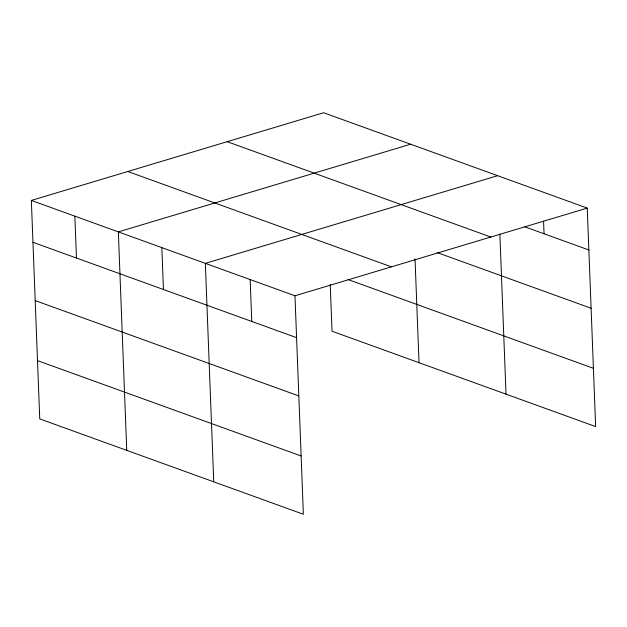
<?xml version="1.0" encoding="UTF-8"?>
<svg xmlns="http://www.w3.org/2000/svg" width="627" height="627" viewBox="0 0 627 627"><rect width="100%" height="100%" fill="white"/><g stroke="black" fill="none" stroke-linecap="round" stroke-linejoin="round"><path stroke-width="0.94" d="M31.35 200.428L294.972 295.779L303.366 514.25L39.744 418.899L31.35 200.428L323.634 112.75L587.256 208.101L595.65 426.572L332.028 331.221L330.233 284.595M410.63 144.218L118.346 231.896L126.74 450.366M497.626 175.685L205.342 263.364L213.736 481.834M294.972 295.779L587.256 208.101M524.846 226.825L588.863 249.985M227.178 141.678L490.8 237.037M437.129 252.563L591.104 308.257M127.806 171.492L391.428 266.851M347.914 279.501L593.408 368.3M32.957 242.304L296.587 337.663M35.198 300.584L298.82 395.935M37.502 360.619L301.125 455.978M543.562 221.112L544.048 233.769M499.868 234.075L506.02 394.156M415.035 258.896L419.024 362.688M250.157 279.571L251.764 321.447M161.844 247.626L163.451 289.509M74.848 216.158L76.455 258.042"/></g></svg>
